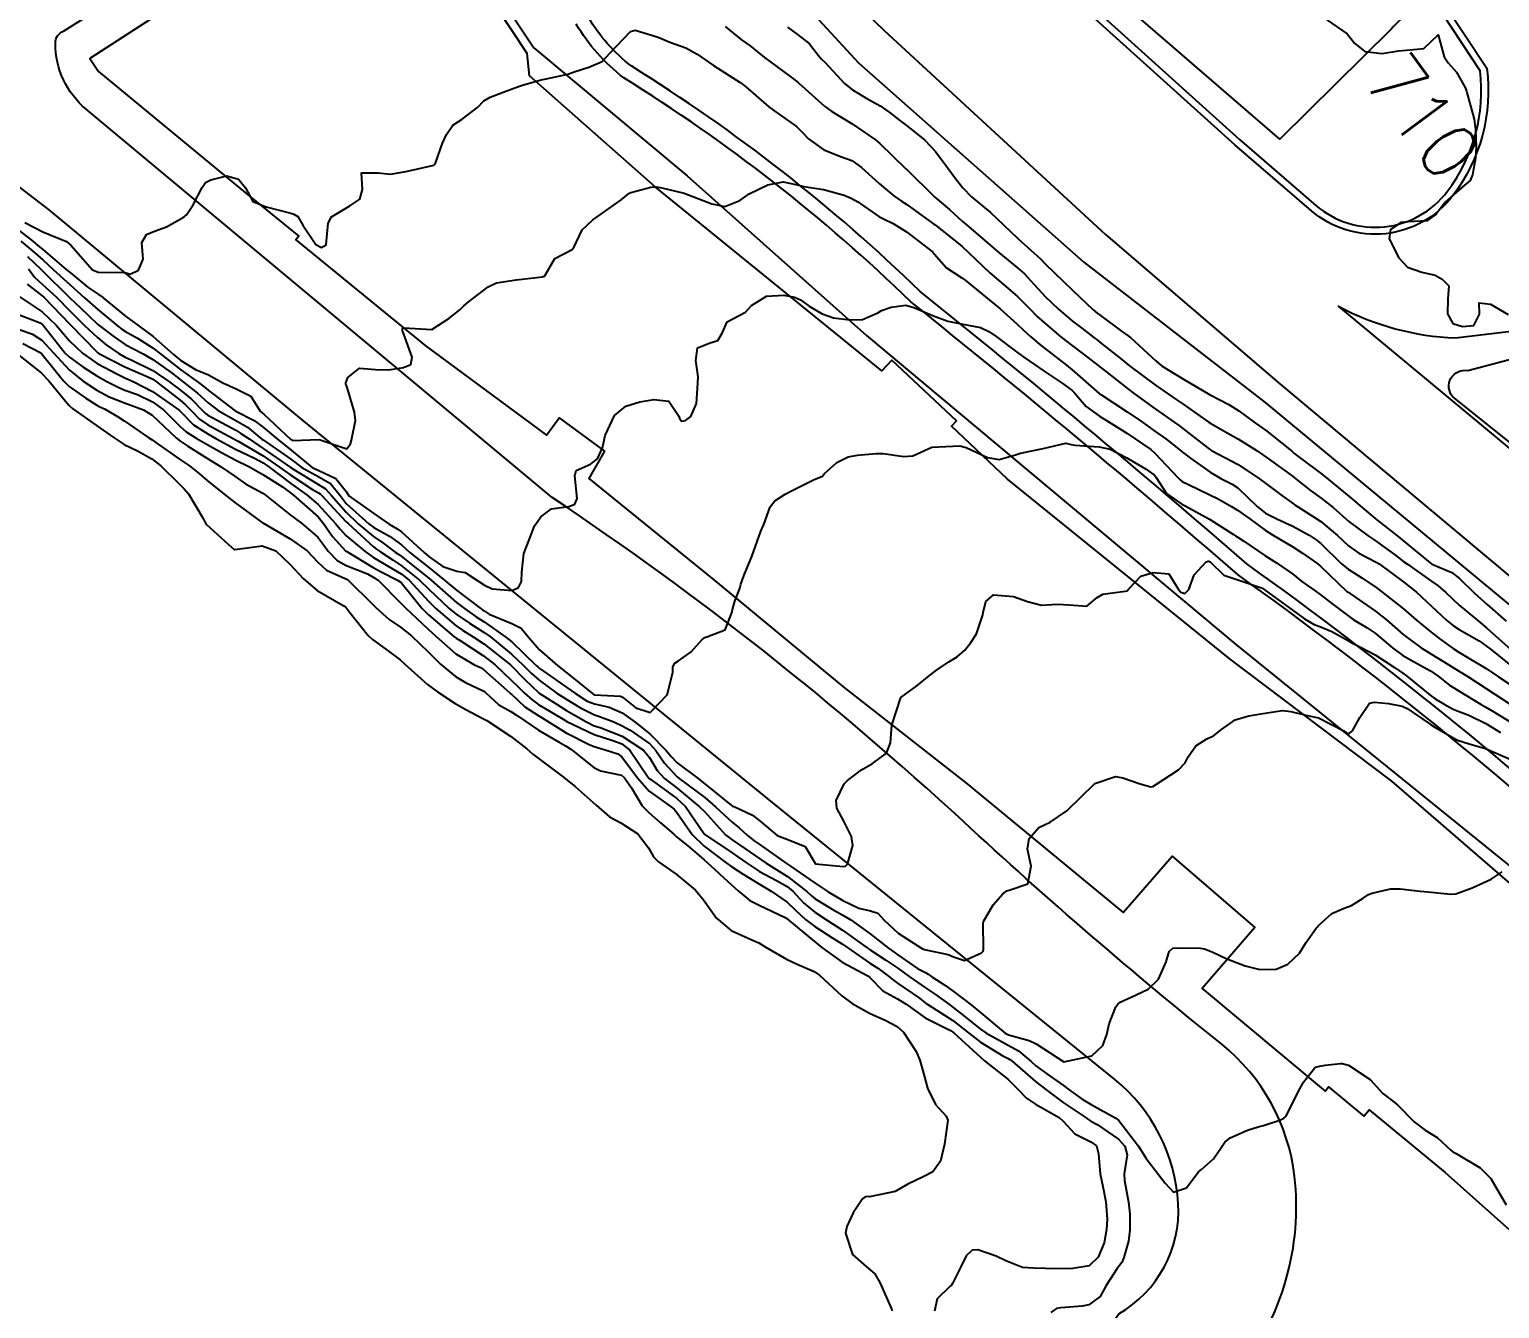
# Model space of a CAD drawing. Header units: metres. Extents: x 307586 to 320046, y 7427249 to 7434250.
# Drawn here: x 308144 to 308249.6, y 7433442.1 to 7433533.9 of the extents above; entities that cross this region are included whole.
import ezdxf
from ezdxf.enums import TextEntityAlignment as Align

# ---------------------------------------------------------------- set-up
doc = ezdxf.new("R2010")
doc.units = ezdxf.units.M
doc.header["$MEASUREMENT"] = 0
for name, color, linetype in [('Area Verde e Lazer', 45, 'Continuous'), ('Cotas', 45, 'Continuous'), ('Curvas de Nivel 1m', 11, 'Continuous'), ('Curvas de Nivel 5m', 15, 'Continuous'), ('Edificações', 30, 'Continuous'), ('Vias Primárias', 230, 'Continuous')]:
    doc.layers.add(name, color=color, linetype=linetype)
doc.styles.add('Style-STANDARD', font='STANDARD.shx')

msp = doc.modelspace()

# ---------------------------------------------------------------- linework, layer by layer
at = {"layer": 'Area Verde e Lazer'}
for points in [[(308198.44, 7433557.52), (308195.41, 7433555.15), (308204.51, 7433544.92), (308212.69, 7433541.98), (308217.28, 7433538.29), (308230.88, 7433526.01), (308236.37, 7433521.29, 0.43198), (308245.8, 7433522.29, 0.194083), (308248.16, 7433530.95), (308244.83, 7433536, 0.132071), (308241.76, 7433533.93), (308233.78, 7433526.05), (308217.13, 7433540.42), (308204.05, 7433552.23)], [(308250.54, 7433510.3), (308254.31, 7433512.95), (308257.17, 7433515.85, -0.477008), (308257.92, 7433515.78, 0.001322), (308262.48, 7433508.89, 0.034375), (308271.65, 7433496.99, -0.003593), (308283.4, 7433483.54, 0.037064), (308288.67, 7433478.26), (308290.47, 7433471.49), (308274.05, 7433484.89), (308257.76, 7433498.31), (308246.19, 7433507.56, -0.707799), (308247.27, 7433509.44)]]:
    msp.add_lwpolyline(points, format="xyb", close=True, dxfattribs=at)
msp.add_lwpolyline([(308194.41, 7433541.43), (308203.51, 7433531.53), (308219.71, 7433517.21), (308232.71, 7433507.15), (308251.41, 7433491.66)], dxfattribs=at)
msp.add_lwpolyline([(308259.21, 7433473.04, 0.030446), (308231.41, 7433495.56, 0.010204), (308207.95, 7433515.11, 0.053806), (308187.24, 7433531.27, -0.09452), (308184.11, 7433534.81)], format="xyb", dxfattribs=at)
at = {"layer": 'Curvas de Nivel 1m', "flags": 128}
for points, elevation in [([(308193.95, 7433534.13), (308195.13, 7433533.18), (308195.75, 7433532.73), (308196.53, 7433532.1), (308196.86, 7433531.83), (308197.12, 7433531.63), (308198.69, 7433530.49), (308199.1, 7433530.19), (308199.17, 7433530.13), (308199.24, 7433530.07), (308201.08, 7433528.41), (308201.6, 7433528.03), (308203.06, 7433527.15), (308204.73, 7433526), (308205.05, 7433525.73), (308206.87, 7433523.97), (308206.95, 7433523.9), (308207.02, 7433523.83), (308208.93, 7433521.95), (308209, 7433521.89), (308210.05, 7433520.99), (308210.99, 7433520.14), (308211.24, 7433519.92), (308212.96, 7433518.45), (308213.61, 7433517.89), (308214.94, 7433516.81), (308215.44, 7433516.37), (308215.9, 7433515.87), (308216.92, 7433514.76), (308217.88, 7433513.84), (308218.89, 7433512.99), (308219.56, 7433512.49), (308220.43, 7433511.81), (308220.69, 7433511.61), (308220.88, 7433511.46), (308222.43, 7433510.23), (308222.86, 7433509.87), (308222.98, 7433509.78), (308224.84, 7433508.38), (308225.78, 7433507.75), (308226.41, 7433507.32), (308226.83, 7433507.03), (308228.69, 7433505.71), (308228.81, 7433505.63), (308230.05, 7433504.94), (308230.8, 7433504.52), (308232.15, 7433503.67), (308232.79, 7433503.23), (308234.22, 7433502.2), (308234.77, 7433501.79), (308234.95, 7433501.64), (308235.97, 7433500.84), (308236.75, 7433500.29), (308237.6, 7433499.6), (308238.73, 7433498.61), (308240.11, 7433497.57), (308240.47, 7433497.33), (308240.71, 7433497.17), (308242, 7433496.24), (308242.69, 7433495.72), (308242.94, 7433495.54), (308244.68, 7433494.3), (308245.14, 7433493.98), (308245.7, 7433493.5), (308246.66, 7433492.59), (308248.01, 7433491.48), (308248.64, 7433490.96), (308250.33, 7433489.45)], 712), ([(308143.66, 7433520.05), (308144.96, 7433519.39), (308146.64, 7433518.69), (308146.95, 7433518.43), (308148.51, 7433516.67), (308148.93, 7433516.49), (308150.75, 7433516.47), (308150.93, 7433516.45), (308151.22, 7433516.35), (308151.83, 7433516.63), (308152.15, 7433517.42), (308152.07, 7433518.63), (308152.39, 7433519.19), (308152.97, 7433519.44), (308153.84, 7433519.74), (308154.98, 7433520.4), (308155.1, 7433520.48), (308155.26, 7433520.6), (308155.74, 7433521.34), (308156.4, 7433522.58), (308156.64, 7433522.94), (308157.01, 7433523.12), (308158.16, 7433523.42), (308159.01, 7433523.17), (308159.5, 7433522.54), (308160.03, 7433521.58), (308160.99, 7433521.18), (308162.76, 7433520.73), (308162.98, 7433520.66), (308163.26, 7433520.5), (308163.61, 7433519.86), (308164.56, 7433518.48), (308164.95, 7433518.27), (308165.3, 7433518.47), (308165.44, 7433520.01), (308165.68, 7433520.47), (308166.99, 7433521.26), (308167.71, 7433521.73), (308167.9, 7433522.44), (308167.84, 7433523.62), (308169.02, 7433523.63), (308169.91, 7433523.53), (308171.02, 7433523.71), (308171.57, 7433523.85), (308173.02, 7433524.17), (308173.13, 7433524.27), (308173.18, 7433524.38), (308173.66, 7433525.76), (308173.93, 7433526.37), (308174.38, 7433527.05), (308175.06, 7433527.47), (308176.19, 7433528.34), (308176.62, 7433528.79), (308177.08, 7433529.06), (308178, 7433529.42), (308179.1, 7433529.83), (308179.46, 7433529.94), (308180.73, 7433530.29), (308181.1, 7433530.37), (308182.66, 7433530.71), (308183.11, 7433530.88), (308184.15, 7433531.21), (308185.12, 7433531.62), (308185.7, 7433532.23), (308187.14, 7433533.76), (308187.48, 7433533.87), (308189.13, 7433533.36), (308189.97, 7433533.01), (308191.13, 7433532.59), (308191.93, 7433532.15), (308193.11, 7433531.33), (308195.03, 7433530.12), (308195.1, 7433530.07), (308195.4, 7433529.82), (308197.08, 7433528.37), (308197.44, 7433528.09), (308199.06, 7433526.95), (308199.51, 7433526.52), (308199.94, 7433526.06), (308201.04, 7433525.28), (308202.29, 7433524.78), (308203.03, 7433524.5), (308203.73, 7433524.01), (308205.01, 7433522.87), (308205.48, 7433522.46), (308206.05, 7433521.98), (308206.62, 7433521.6), (308207, 7433521.35), (308208.93, 7433519.95), (308208.98, 7433519.91), (308209.14, 7433519.79), (308210.96, 7433518.34), (308211.43, 7433517.92), (308212.94, 7433516.46), (308213.59, 7433515.89), (308214.92, 7433514.77), (308215.83, 7433513.87), (308216.36, 7433513.32), (308216.89, 7433512.84), (308218.08, 7433511.84), (308218.88, 7433511.21), (308219.67, 7433510.62), (308220.74, 7433509.8), (308220.86, 7433509.71), (308221.26, 7433509.39), (308222.84, 7433508.15), (308223.34, 7433507.77), (308224.82, 7433506.69), (308225.37, 7433506.3), (308226.18, 7433505.74), (308226.56, 7433505.48), (308226.81, 7433505.29), (308228.64, 7433503.87), (308228.79, 7433503.75), (308228.82, 7433503.74), (308228.86, 7433503.71), (308230.78, 7433502.69), (308232.32, 7433501.66), (308232.76, 7433501.33), (308233.92, 7433500.48), (308234.75, 7433499.87), (308234.88, 7433499.77), (308235.12, 7433499.63), (308236.73, 7433498.61), (308237.92, 7433497.6), (308238.71, 7433496.86), (308239.45, 7433496.33), (308240.69, 7433495.69), (308240.9, 7433495.56), (308242.68, 7433494.25), (308243.58, 7433493.53), (308244.66, 7433492.53), (308245.76, 7433491.5), (308246.25, 7433491.11), (308246.64, 7433490.85), (308248.08, 7433490.03), (308248.62, 7433489.67), (308248.88, 7433489.47), (308250.6, 7433488.09)], 713), ([(308198.42, 7433534.08), (308199.14, 7433533.55), (308199.99, 7433532.91), (308200.66, 7433532.05), (308200.87, 7433531.79), (308201.12, 7433531.54), (308202.52, 7433530.03), (308203.1, 7433529.57), (308204.13, 7433528.97), (308205.08, 7433528.44), (308205.72, 7433527.99), (308206.48, 7433527.39), (308207.06, 7433526.94), (308208.28, 7433525.96), (308209.04, 7433525.15), (308209.95, 7433523.94), (308210.41, 7433523.32), (308211.01, 7433522.54), (308211.63, 7433521.91), (308212.99, 7433520.77), (308213.94, 7433519.89), (308214.97, 7433518.91), (308216.14, 7433517.86), (308216.56, 7433517.47), (308216.95, 7433517.08), (308218.21, 7433515.84), (308218.92, 7433515.17), (308220.35, 7433513.81), (308220.66, 7433513.56), (308220.9, 7433513.38), (308222.41, 7433512.27), (308222.88, 7433511.93), (308223.07, 7433511.78), (308224.87, 7433510.14), (308225.06, 7433509.96), (308225.33, 7433509.75), (308226.85, 7433508.82), (308228.73, 7433507.71), (308228.83, 7433507.66), (308230.12, 7433506.99), (308230.82, 7433506.54), (308232.03, 7433505.67), (308232.81, 7433505.1), (308234.64, 7433503.64), (308234.79, 7433503.51), (308235.26, 7433503.16), (308236.77, 7433502.02), (308237.26, 7433501.61), (308238.75, 7433500.39), (308239.19, 7433500.03), (308239.7, 7433499.58), (308240.73, 7433498.73), (308242.26, 7433497.54), (308242.71, 7433497.18), (308244.57, 7433495.64), (308244.69, 7433495.55), (308244.71, 7433495.54), (308244.76, 7433495.52), (308246.13, 7433494.94), (308246.68, 7433494.52), (308247.74, 7433493.48), (308248.66, 7433492.66), (308250.03, 7433491.46)], 711), ([(308142.97, 7433519.71), (308144.24, 7433518.72), (308144.62, 7433518.39), (308144.95, 7433518.12), (308146.63, 7433516.69), (308146.93, 7433516.44), (308148.2, 7433515.39), (308148.92, 7433514.93), (308149.08, 7433514.83), (308149.28, 7433514.66), (308150.89, 7433513.35), (308151.87, 7433512.63), (308152.88, 7433511.87), (308154.3, 7433510.61), (308154.86, 7433510.15), (308155.92, 7433509.51), (308156.84, 7433509.12), (308157.87, 7433508.56), (308158.83, 7433508.13), (308159.89, 7433507.6), (308160.55, 7433506.52), (308160.69, 7433506.4), (308160.81, 7433506.31), (308162.77, 7433504.5), (308162.79, 7433504.48), (308162.88, 7433504.41), (308164.79, 7433504.48), (308166.78, 7433503.82), (308167.05, 7433504.19), (308167.12, 7433504.45), (308167.4, 7433505.86), (308167.33, 7433506.44), (308166.83, 7433508.14), (308166.75, 7433508.37), (308166.72, 7433508.45), (308166.72, 7433508.56), (308166.84, 7433508.93), (308167.68, 7433509.61), (308168.85, 7433509.51), (308169.78, 7433509.49), (308170.85, 7433509.66), (308171.38, 7433509.87), (308171.46, 7433510.39), (308170.88, 7433512.05), (308170.77, 7433512.29), (308170.78, 7433512.4), (308170.81, 7433512.48), (308170.88, 7433512.5), (308172.88, 7433512.38), (308174.1, 7433513.17), (308174.9, 7433513.79), (308175.18, 7433514.08), (308175.49, 7433514.35), (308176.92, 7433515.44), (308177.53, 7433515.72), (308178.93, 7433515.94), (308180.82, 7433516.17), (308180.93, 7433516.2), (308180.99, 7433516.22), (308181.03, 7433516.28), (308181.72, 7433517.49), (308182.95, 7433518.12), (308183.04, 7433518.18), (308183.08, 7433518.26), (308183.69, 7433519.53), (308184.45, 7433520.25), (308184.76, 7433520.47), (308184.99, 7433520.64), (308186.48, 7433521.7), (308187, 7433522.13), (308187.05, 7433522.16), (308187.18, 7433522.21), (308188.6, 7433522.6), (308189.01, 7433522.62), (308189.39, 7433522.56), (308191, 7433522.16), (308193, 7433521.39), (308193.92, 7433521.2), (308195, 7433521.64), (308195.66, 7433522.11), (308197.01, 7433522.77), (308198.1, 7433522.99), (308199.01, 7433522.79), (308199.59, 7433522.64), (308201.01, 7433522.43), (308202.5, 7433522.03), (308203, 7433521.81), (308203.48, 7433521.54), (308204.99, 7433520.5), (308205.31, 7433520.32), (308206, 7433519.98), (308206.97, 7433519.4), (308208.83, 7433517.95), (308208.95, 7433517.81), (308209.83, 7433516.82), (308210.93, 7433516.08), (308211.17, 7433515.92), (308212.91, 7433514.51), (308213.66, 7433513.89), (308214.89, 7433512.78), (308215.36, 7433512.34), (308215.87, 7433511.87), (308216.42, 7433511.4), (308216.87, 7433511.05), (308218.46, 7433509.83), (308218.86, 7433509.5), (308220.79, 7433507.8), (308220.81, 7433507.78), (308220.83, 7433507.77), (308220.91, 7433507.72), (308222.82, 7433506.48), (308223.84, 7433505.77), (308224.81, 7433505.08), (308225.59, 7433504.53), (308226.61, 7433503.73), (308226.79, 7433503.58), (308227.36, 7433503.15), (308228.77, 7433502.14), (308229.53, 7433501.7), (308230.36, 7433501.29), (308230.76, 7433501.01), (308232.15, 7433499.67), (308232.74, 7433499.21), (308233.61, 7433498.77), (308234.72, 7433498.27), (308235.87, 7433497.62), (308236.38, 7433497.28), (308236.71, 7433497.02), (308238.18, 7433495.6), (308238.69, 7433495.18), (308239.67, 7433494.56), (308240.68, 7433493.87), (308241.1, 7433493.56), (308242.65, 7433492.33), (308243.58, 7433491.53), (308244.63, 7433490.66), (308245.29, 7433490.17), (308246.21, 7433489.5), (308246.62, 7433489.23), (308247.23, 7433488.87), (308248.6, 7433488.05), (308249.48, 7433487.46), (308250.59, 7433486.71)], 714), ([(308143.84, 7433517.62), (308144.81, 7433516.71), (308144.87, 7433516.65), (308144.93, 7433516.59), (308146.86, 7433514.69), (308146.91, 7433514.64), (308147.62, 7433513.97), (308148.88, 7433512.77), (308149, 7433512.67), (308150.07, 7433511.85), (308150.87, 7433511.3), (308152.15, 7433510.63), (308152.86, 7433510.23), (308154.16, 7433509.29), (308154.84, 7433508.77), (308155.06, 7433508.6), (308156.06, 7433507.81), (308156.82, 7433507.11), (308157.54, 7433506.56), (308158.81, 7433505.86), (308159.64, 7433505.37), (308160.68, 7433504.52), (308160.79, 7433504.44), (308161.02, 7433504.29), (308162.77, 7433503.07), (308163.55, 7433502.49), (308164.76, 7433501.81), (308165.61, 7433501.33), (308166.29, 7433500.46), (308166.73, 7433499.9), (308168.35, 7433498.43), (308168.71, 7433498.18), (308169.84, 7433497.55), (308170.7, 7433496.92), (308171.31, 7433496.39), (308172.68, 7433495.3), (308173.82, 7433494.37), (308174.66, 7433493.68), (308176.43, 7433492.33), (308176.55, 7433492.24), (308176.64, 7433492.19), (308177.01, 7433491.96), (308178.63, 7433491.28), (308179.29, 7433490.96), (308179.84, 7433490.29), (308180.61, 7433489.39), (308181.91, 7433488.27), (308182.59, 7433487.72), (308184.45, 7433486.24), (308184.52, 7433486.19), (308184.57, 7433486.17), (308186.43, 7433486.07), (308186.57, 7433486.01), (308187.53, 7433485.23), (308188.56, 7433484.91), (308189.78, 7433486.17), (308190.2, 7433487.78), (308190.2, 7433488.17), (308190.33, 7433488.43), (308190.6, 7433488.61), (308191.51, 7433489.25), (308192.3, 7433490.14), (308192.48, 7433490.29), (308192.62, 7433490.32), (308193.94, 7433490.82), (308194.45, 7433492.12), (308194.47, 7433492.29), (308194.65, 7433492.88), (308194.99, 7433493.79), (308195.08, 7433494.11), (308195.28, 7433494.71), (308195.85, 7433496.1), (308196.51, 7433497.9), (308196.59, 7433498.09), (308196.63, 7433498.18), (308196.72, 7433498.4), (308197.17, 7433499.65), (308197.52, 7433500.08), (308198.26, 7433500.56), (308198.75, 7433500.84), (308200.33, 7433501.62), (308200.76, 7433501.78), (308200.94, 7433501.86), (308201.09, 7433502.04), (308201.96, 7433502.85), (308202.78, 7433503.25), (308203.44, 7433503.36), (308204.79, 7433503.49), (308205.3, 7433503.48), (308206.78, 7433503.26), (308207.43, 7433503.31), (308208.79, 7433503.95), (308210.79, 7433504.03), (308211.25, 7433503.92), (308212.78, 7433503.19), (308213.61, 7433503.06), (308214.79, 7433503.39), (308215.16, 7433503.5), (308216.79, 7433503.85), (308218.41, 7433504.22), (308218.8, 7433504.12), (308219.05, 7433504.08), (308220.79, 7433503.97), (308221.59, 7433503.79), (308222.78, 7433503.18), (308224.14, 7433502.39), (308224.77, 7433501.92), (308224.89, 7433501.76), (308225.63, 7433500.62), (308226.74, 7433499.85), (308226.98, 7433499.73), (308228.73, 7433498.77), (308230.44, 7433497.68), (308230.6, 7433497.57), (308230.71, 7433497.5), (308231.19, 7433497.2), (308232.7, 7433496.17), (308233.54, 7433495.65), (308234.69, 7433494.86), (308235.36, 7433494.31), (308236.31, 7433493.62), (308236.67, 7433493.37), (308237.6, 7433492.66), (308238.65, 7433491.85), (308239.03, 7433491.58), (308240.04, 7433490.97), (308240.63, 7433490.58), (308241.86, 7433489.55), (308242.61, 7433488.98), (308243.84, 7433488.29), (308244.6, 7433487.89), (308245.15, 7433487.51), (308245.96, 7433486.87), (308246.58, 7433486.47), (308248.24, 7433485.47), (308248.57, 7433485.27), (308249.02, 7433485.01), (308250.56, 7433484.09)], 716), ([(308143.92, 7433516.73), (308144.35, 7433516.14), (308144.92, 7433515.61), (308145.93, 7433514.7), (308146.9, 7433513.73), (308147.95, 7433512.68), (308148.87, 7433511.8), (308149.49, 7433511.28), (308150.4, 7433510.65), (308150.86, 7433510.39), (308151.29, 7433510.2), (308152.85, 7433509.45), (308154.08, 7433508.61), (308154.83, 7433508.04), (308155.62, 7433507.39), (308156.41, 7433506.58), (308156.61, 7433506.37), (308156.81, 7433506.24), (308157.51, 7433505.86), (308158.8, 7433505.17), (308159.18, 7433504.93), (308159.76, 7433504.54), (308160.78, 7433503.85), (308162.71, 7433502.5), (308162.76, 7433502.47), (308162.86, 7433502.4), (308164.75, 7433501.27), (308165.24, 7433500.96), (308165.68, 7433500.47), (308166.73, 7433499.27), (308167.6, 7433498.44), (308168.7, 7433497.54), (308169.36, 7433497.08), (308170.26, 7433496.41), (308170.51, 7433496.23), (308170.69, 7433496.11), (308171.98, 7433495.09), (308172.67, 7433494.54), (308172.87, 7433494.38), (308174.65, 7433492.8), (308175.22, 7433492.35), (308176.07, 7433491.77), (308176.63, 7433491.4), (308178.19, 7433490.31), (308178.62, 7433489.96), (308180.38, 7433488.28), (308180.49, 7433488.18), (308180.59, 7433488.09), (308181.21, 7433487.65), (308182.58, 7433486.7), (308183.21, 7433486.25), (308184.04, 7433485.71), (308184.57, 7433485.51), (308185.62, 7433485.28), (308186.56, 7433484.87), (308187.49, 7433484.2), (308188.54, 7433483.36), (308189.72, 7433482.17), (308190.08, 7433481.73), (308190.51, 7433481.28), (308192, 7433480.15), (308192.5, 7433479.76), (308194.25, 7433478.35), (308194.47, 7433478.18), (308194.65, 7433478.12), (308195.91, 7433477.54), (308196.46, 7433477.11), (308197.69, 7433476.08), (308198.45, 7433475.79), (308199.69, 7433475.29), (308200.43, 7433474.04), (308202.43, 7433473.85), (308202.58, 7433473.87), (308202.72, 7433474.02), (308203.11, 7433475.35), (308203.02, 7433476.01), (308202.46, 7433477.1), (308201.97, 7433478.03), (308201.92, 7433478.59), (308202.5, 7433479.78), (308202.61, 7433479.91), (308202.73, 7433480.02), (308203.73, 7433480.78), (308204.52, 7433481.23), (308205.53, 7433481.98), (308205.81, 7433482.71), (308205.92, 7433483.98), (308206.57, 7433485.97), (308207.72, 7433486.82), (308208.59, 7433487.53), (308209.11, 7433487.94), (308210, 7433488.53), (308210.61, 7433488.9), (308211.15, 7433489.38), (308211.59, 7433489.91), (308211.99, 7433490.55), (308212.45, 7433491.9), (308212.48, 7433492.07), (308212.66, 7433492.86), (308213.22, 7433493.34), (308214.66, 7433493.23), (308215.66, 7433492.87), (308216.65, 7433492.6), (308217.82, 7433492.67), (308218.65, 7433492.62), (308219.92, 7433492.54), (308220.66, 7433493.16), (308221.07, 7433493.39), (308222.67, 7433493.6), (308222.81, 7433493.64), (308222.94, 7433493.78), (308223.79, 7433494.67), (308224.68, 7433494.94), (308225.8, 7433494.86), (308226.49, 7433493.73), (308226.67, 7433493.53), (308226.96, 7433493.44), (308227.24, 7433493.72), (308227.63, 7433494.77), (308228.48, 7433495.71), (308228.63, 7433495.77), (308228.69, 7433495.75), (308228.72, 7433495.74), (308228.77, 7433495.71), (308229.75, 7433494.76), (308230.68, 7433494.44), (308232.52, 7433493.82), (308232.67, 7433493.71), (308232.75, 7433493.66), (308234.65, 7433492.26), (308235.54, 7433491.63), (308236.23, 7433491.21), (308236.64, 7433491.07), (308237.51, 7433490.72), (308238.63, 7433490.08), (308238.94, 7433489.9), (308239.62, 7433489.57), (308240.62, 7433489.03), (308242.02, 7433488.13), (308242.6, 7433487.73), (308242.86, 7433487.54), (308244.58, 7433486.15), (308244.94, 7433485.88), (308245.58, 7433485.5), (308246.22, 7433485.14), (308246.57, 7433484.99), (308247.34, 7433484.71), (308248.56, 7433484.1), (308249.61, 7433483.46)], 717), ([(308143.83, 7433515.64), (308144.91, 7433514.8), (308145.03, 7433514.71), (308146.88, 7433512.77), (308146.96, 7433512.69), (308148.86, 7433510.76), (308148.91, 7433510.72), (308148.98, 7433510.67), (308150.85, 7433509.7), (308152.48, 7433508.98), (308152.84, 7433508.81), (308153.12, 7433508.62), (308154.82, 7433507.3), (308155.2, 7433506.98), (308155.57, 7433506.59), (308156.19, 7433505.96), (308156.8, 7433505.55), (308158.62, 7433504.55), (308158.79, 7433504.46), (308158.97, 7433504.36), (308160.77, 7433503.31), (308161.94, 7433502.51), (308162.76, 7433501.92), (308164.32, 7433500.91), (308164.74, 7433500.67), (308164.86, 7433500.59), (308164.98, 7433500.48), (308166.72, 7433498.61), (308166.88, 7433498.45), (308168.7, 7433496.79), (308168.9, 7433496.63), (308169.2, 7433496.42), (308170.11, 7433495.83), (308170.68, 7433495.45), (308172, 7433494.39), (308172.66, 7433493.76), (308174.14, 7433492.37), (308174.64, 7433491.95), (308175.58, 7433491.3), (308176.63, 7433490.65), (308177.1, 7433490.33), (308178.6, 7433489.09), (308179.44, 7433488.3), (308180.02, 7433487.72), (308180.58, 7433487.22), (308181.89, 7433486.27), (308182.31, 7433486), (308182.57, 7433485.83), (308183.55, 7433485.24), (308184.56, 7433484.74), (308184.92, 7433484.6), (308185.95, 7433484.22), (308186.55, 7433483.95), (308187.12, 7433483.63), (308188.53, 7433482.65), (308188.97, 7433482.18), (308189.6, 7433481.26), (308190.5, 7433480.28), (308190.65, 7433480.16), (308192.48, 7433478.81), (308193.26, 7433478.13), (308194.46, 7433477.03), (308194.96, 7433476.62), (308195.52, 7433476.1), (308196.04, 7433475.69), (308196.45, 7433475.41), (308198.34, 7433474.07), (308198.43, 7433474.01), (308198.63, 7433473.86), (308200.41, 7433472.65), (308201.35, 7433472.03), (308202.4, 7433471.41), (308203.54, 7433470.86), (308204.39, 7433470.66), (308204.9, 7433470.5), (308205.36, 7433469.99), (308206.37, 7433469.06), (308208.11, 7433467.95), (308208.35, 7433467.87), (308209.96, 7433467.54), (308210.35, 7433467.36), (308211.14, 7433467.11), (308212.35, 7433467.65), (308212.47, 7433467.78), (308212.5, 7433467.9), (308212.47, 7433469.81), (308212.49, 7433469.9), (308213.19, 7433471.1), (308213.89, 7433471.89), (308214.18, 7433472.11), (308214.41, 7433472.17), (308215.68, 7433472.6), (308215.92, 7433473.86), (308215.66, 7433475.08), (308215.77, 7433475.86), (308216.46, 7433476.65), (308217.28, 7433477.02), (308218.47, 7433477.83), (308219.49, 7433478.82), (308220.5, 7433479.8), (308221.98, 7433480.31), (308222.51, 7433480.22), (308223.75, 7433479.77), (308224.5, 7433479.56), (308224.66, 7433479.59), (308224.92, 7433479.75), (308226.51, 7433480.79), (308226.97, 7433481.28), (308227.2, 7433481.72), (308227.75, 7433482.51), (308228.54, 7433483.01), (308229.02, 7433483.23), (308229.59, 7433483.69), (308230.56, 7433484.37), (308231.56, 7433484.66), (308232.56, 7433484.82), (308233.97, 7433485.05), (308234.57, 7433484.97), (308235.65, 7433484.71), (308236.56, 7433484.52), (308238.36, 7433483.59), (308238.55, 7433483.45), (308238.75, 7433483.39), (308239, 7433483.58), (308239.52, 7433484.53), (308240.22, 7433485.57), (308240.57, 7433485.65), (308241.57, 7433485.55), (308242.57, 7433485.36), (308242.92, 7433485.18), (308244.56, 7433484.07), (308244.9, 7433483.85), (308245.49, 7433483.51), (308246.54, 7433482.92), (308247.37, 7433482.65), (308248.54, 7433482.31), (308250.52, 7433481.45)], 718), ([(308143.24, 7433514.74), (308144.9, 7433513.66), (308145.91, 7433512.7), (308146.87, 7433511.58), (308147.79, 7433510.68), (308148.85, 7433509.95), (308150.32, 7433509.17), (308150.84, 7433508.92), (308151.49, 7433508.63), (308152.83, 7433507.94), (308154.73, 7433506.6), (308154.81, 7433506.52), (308155.76, 7433505.55), (308156.8, 7433504.89), (308157.38, 7433504.56), (308158.78, 7433503.79), (308160.15, 7433503.15), (308160.77, 7433502.82), (308161.19, 7433502.52), (308162.75, 7433501.33), (308163.94, 7433500.49), (308164.73, 7433499.82), (308165.97, 7433498.46), (308166.3, 7433498.05), (308166.7, 7433497.61), (308168.1, 7433496.44), (308168.69, 7433496.02), (308169.69, 7433495.42), (308170.68, 7433494.86), (308171.26, 7433494.39), (308172.65, 7433492.88), (308173.16, 7433492.37), (308174.63, 7433491.12), (308175.08, 7433490.8), (308175.84, 7433490.34), (308176.62, 7433489.82), (308178.53, 7433488.31), (308178.59, 7433488.26), (308179.55, 7433487.26), (308180.57, 7433486.3), (308180.6, 7433486.28), (308181.81, 7433485.51), (308182.56, 7433485.05), (308183.06, 7433484.76), (308183.95, 7433484.25), (308184.55, 7433483.95), (308184.97, 7433483.81), (308186.54, 7433483.2), (308188.09, 7433482.19), (308188.52, 7433481.67), (308189.06, 7433480.74), (308189.59, 7433480.17), (308190.49, 7433479.47), (308192.11, 7433478.14), (308192.47, 7433477.79), (308193.98, 7433476.12), (308194.45, 7433475.75), (308195.44, 7433475.1), (308196.44, 7433474.39), (308196.9, 7433474.09), (308198.42, 7433473.14), (308199.81, 7433472.05), (308200.12, 7433471.76), (308200.4, 7433471.53), (308201.63, 7433470.79), (308202.39, 7433470.36), (308202.96, 7433470.01), (308204.37, 7433469.02), (308205.67, 7433467.98), (308206.07, 7433467.69), (308206.35, 7433467.5), (308207.76, 7433466.53), (308208.34, 7433466.23), (308208.52, 7433466.13), (308208.78, 7433465.94), (308209.73, 7433465.33), (308210.32, 7433464.91), (308211.61, 7433463.91), (308212.3, 7433463.35), (308214.05, 7433461.88), (308214.28, 7433461.77), (308215.78, 7433461.36), (308216.28, 7433461.13), (308218.26, 7433459.83), (308220.27, 7433460.27), (308221.06, 7433461.01), (308221.36, 7433461.79), (308221.53, 7433462.55), (308222, 7433463.78), (308222.14, 7433463.96), (308222.32, 7433464.1), (308223.46, 7433464.63), (308224.33, 7433465.04), (308225.06, 7433465.75), (308225.62, 7433467.01), (308225.84, 7433467.74), (308226.1, 7433467.99), (308226.36, 7433468.02), (308228.09, 7433467.98), (308228.36, 7433467.94), (308228.96, 7433467.7), (308229.91, 7433467.25), (308230.35, 7433467.08), (308231.29, 7433466.72), (308232.34, 7433466.45), (308233.5, 7433466.49), (308234.34, 7433466.83), (308235.18, 7433467.63), (308235.63, 7433468.36), (308236.38, 7433469.41), (308236.47, 7433469.52), (308236.55, 7433469.61), (308237.51, 7433470.48), (308238.4, 7433470.86), (308238.93, 7433471.05), (308239.75, 7433471.58), (308240.15, 7433471.83), (308240.41, 7433471.94), (308241.72, 7433472.25), (308242.41, 7433472.25), (308243.86, 7433472.08), (308244.41, 7433472.02), (308246.05, 7433471.85), (308246.41, 7433471.88), (308247.58, 7433472.31), (308248.42, 7433472.7), (308248.95, 7433472.94), (308249.74, 7433473.46)], 719), ([(308142.88, 7433512.52), (308144.2, 7433512.04), (308144.87, 7433511.62), (308145.71, 7433510.7), (308146.84, 7433509.48), (308147.84, 7433508.68), (308148.83, 7433508.04), (308149.72, 7433507.56), (308150.82, 7433507.12), (308152.18, 7433506.63), (308152.81, 7433506.24), (308154.52, 7433504.6), (308154.79, 7433504.39), (308155.36, 7433504.02), (308156.77, 7433503.13), (308157.71, 7433502.56), (308158.76, 7433501.83), (308159.51, 7433501.3), (308160.74, 7433500.63), (308160.92, 7433500.52), (308162.72, 7433499.08), (308163.52, 7433498.49), (308164.7, 7433497.47), (308165.14, 7433496.91), (308165.45, 7433496.47), (308166.06, 7433495.83), (308166.68, 7433495.48), (308168.27, 7433494.84), (308168.67, 7433494.62), (308168.8, 7433494.55), (308169, 7433494.43), (308170.65, 7433492.75), (308170.99, 7433492.4), (308172.63, 7433490.87), (308173.16, 7433490.37), (308174.6, 7433489.12), (308175.91, 7433488.34), (308176.38, 7433488.12), (308176.59, 7433487.98), (308178.48, 7433486.31), (308178.53, 7433486.27), (308178.57, 7433486.23), (308179.57, 7433485.3), (308180.56, 7433484.66), (308180.8, 7433484.52), (308181.2, 7433484.27), (308182.54, 7433483.45), (308184.18, 7433482.59), (308184.53, 7433482.46), (308185.32, 7433482.23), (308186.25, 7433481.94), (308186.52, 7433481.71), (308187.64, 7433480.2), (308188.49, 7433479.25), (308190, 7433478.17), (308190.28, 7433477.97), (308190.47, 7433477.73), (308191.58, 7433476.15), (308192.44, 7433475.3), (308194.01, 7433474.12), (308194.43, 7433473.82), (308195.24, 7433473.29), (308196.41, 7433472.57), (308197.26, 7433472.08), (308198.4, 7433471.28), (308199.02, 7433470.69), (308199.71, 7433470.05), (308200.38, 7433469.55), (308201.68, 7433468.71), (308202.36, 7433468.28), (308202.75, 7433468.02), (308204.34, 7433466.92), (308204.9, 7433466.55), (308205.67, 7433465.98), (308206.04, 7433465.68), (308206.33, 7433465.48), (308207.89, 7433464.39), (308208.31, 7433464.07), (308208.38, 7433464.02), (308208.5, 7433463.95), (308210.3, 7433462.8), (308211.42, 7433461.91), (308212.28, 7433461.24), (308213.88, 7433460.27), (308214.26, 7433460.07), (308214.39, 7433460), (308214.56, 7433459.88), (308216.24, 7433458.41), (308216.97, 7433457.84), (308218.22, 7433456.92), (308218.87, 7433456.47), (308219.88, 7433455.81), (308220.07, 7433455.66), (308220.21, 7433455.58), (308220.67, 7433455.33), (308222.2, 7433454.29), (308222.64, 7433453.78), (308222.81, 7433453.15), (308222.59, 7433451.78), (308222.61, 7433451.32), (308222.92, 7433449.77), (308223, 7433448.91), (308223.01, 7433447.77), (308222.92, 7433446.96), (308222.58, 7433445.78), (308222.43, 7433445.44), (308222.09, 7433445.01), (308221.31, 7433443.79), (308220.87, 7433442.99), (308220.05, 7433442.4), (308219.58, 7433442.29), (308218.05, 7433442.17), (308217.75, 7433442.13), (308217.32, 7433441.84)], 721), ([(308143.52, 7433511.39), (308144.8, 7433510.71), (308144.86, 7433510.66), (308146.44, 7433508.69), (308146.83, 7433508.3), (308148.04, 7433507.45), (308148.82, 7433506.96), (308149, 7433506.86), (308149.43, 7433506.66), (308150.31, 7433506.15), (308150.8, 7433505.82), (308152.57, 7433504.62), (308152.79, 7433504.47), (308153.24, 7433504.16), (308154.77, 7433503.08), (308155.48, 7433502.59), (308156.2, 7433502.02), (308156.75, 7433501.54), (308157.98, 7433500.56), (308158.73, 7433499.96), (308160.64, 7433498.59), (308160.71, 7433498.54), (308160.75, 7433498.52), (308162.7, 7433497.37), (308163.93, 7433496.49), (308164.69, 7433495.69), (308165.33, 7433495.12), (308166.67, 7433494.52), (308166.82, 7433494.45), (308168.65, 7433492.65), (308168.86, 7433492.43), (308169.81, 7433491.58), (308170.63, 7433491.01), (308171.42, 7433490.39), (308172.61, 7433489.25), (308173.5, 7433488.37), (308174.58, 7433487.48), (308175.29, 7433487.06), (308176.57, 7433486.45), (308176.73, 7433486.33), (308177.7, 7433485.46), (308178.56, 7433484.96), (308178.96, 7433484.71), (308179.55, 7433484.3), (308180.54, 7433483.62), (308182.02, 7433482.77), (308182.53, 7433482.49), (308182.87, 7433482.26), (308184.51, 7433480.94), (308185, 7433480.72), (308186.5, 7433480.39), (308186.71, 7433480.21), (308187.21, 7433479.49), (308187.98, 7433478.19), (308188.47, 7433477.71), (308189.29, 7433477.01), (308190.25, 7433476.16), (308190.35, 7433476.06), (308190.45, 7433475.97), (308191.27, 7433475.33), (308192.43, 7433474.33), (308192.65, 7433474.14), (308194.41, 7433472.54), (308194.87, 7433472.11), (308195.71, 7433471.41), (308196.39, 7433471.07), (308198.26, 7433470.19), (308198.38, 7433470.11), (308198.41, 7433470.09), (308198.43, 7433470.07), (308200.36, 7433468.46), (308200.89, 7433468.03), (308202.34, 7433466.98), (308204.19, 7433466), (308204.33, 7433465.88), (308205.26, 7433464.92), (308206.32, 7433464.34), (308206.94, 7433463.96), (308208.3, 7433462.99), (308210.13, 7433462.08), (308210.28, 7433461.99), (308210.37, 7433461.92), (308212.27, 7433460.16), (308212.57, 7433459.9), (308214.24, 7433458.58), (308214.96, 7433457.87), (308215.58, 7433457.21), (308216.22, 7433456.8), (308217.93, 7433455.83), (308218.21, 7433455.56), (308219.06, 7433454.67), (308220.2, 7433454.09), (308220.62, 7433453.8), (308220.75, 7433453.23), (308220.87, 7433451.79), (308221.07, 7433450.88), (308221.28, 7433449.79), (308221.37, 7433448.54), (308221.34, 7433447.79), (308221.16, 7433446.85), (308220.73, 7433445.8), (308220.09, 7433445.19), (308218.92, 7433444.99), (308218.08, 7433444.97), (308216.94, 7433444.99), (308216.08, 7433445.02), (308215.3, 7433445.08), (308214.09, 7433445.54), (308213.4, 7433445.89), (308212.1, 7433446.34), (308211.68, 7433446.32), (308211.24, 7433445.91), (308210.88, 7433445.12), (308210.27, 7433443.92), (308210.19, 7433443.8), (308210.07, 7433443.7), (308209.16, 7433442.83), (308208.98, 7433441.94)], 722), ([(308142.99, 7433510.74), (308144.84, 7433509.27), (308145.38, 7433508.7), (308146.82, 7433506.96), (308147.11, 7433506.69), (308148.8, 7433505.49), (308149.29, 7433505.15), (308150, 7433504.65), (308150.79, 7433504.13), (308151.74, 7433503.67), (308152.77, 7433503.11), (308153.42, 7433502.61), (308154.75, 7433501.3), (308155.11, 7433500.96), (308155.42, 7433500.59), (308156.47, 7433498.82), (308156.58, 7433498.57), (308156.62, 7433498.48), (308156.71, 7433498.38), (308158.29, 7433496.96), (308158.69, 7433496.59), (308158.73, 7433496.59), (308160.7, 7433496.87), (308161.69, 7433496.51), (308162.68, 7433495.55), (308163.66, 7433494.49), (308164.66, 7433493.65), (308166.52, 7433492.58), (308166.64, 7433492.5), (308166.7, 7433492.45), (308167, 7433492.08), (308168.3, 7433490.43), (308168.62, 7433490.13), (308169.58, 7433489.44), (308170.6, 7433488.68), (308170.92, 7433488.4), (308172.58, 7433486.9), (308173.28, 7433486.37), (308174.56, 7433485.55), (308175.32, 7433485.11), (308176.55, 7433484.47), (308176.65, 7433484.42), (308176.84, 7433484.33), (308178.54, 7433483.2), (308179.7, 7433482.29), (308180.14, 7433481.91), (308180.52, 7433481.61), (308182.33, 7433480.26), (308182.5, 7433480.12), (308183.17, 7433479.58), (308184.48, 7433478.45), (308184.69, 7433478.24), (308185.64, 7433477.4), (308186.46, 7433476.97), (308187.68, 7433476.2), (308188.44, 7433475.19), (308188.81, 7433474.55), (308189.17, 7433474.18), (308190.42, 7433473.29), (308191.82, 7433472.15), (308192.4, 7433471.45), (308193.32, 7433470.13), (308194.37, 7433469.25), (308195.87, 7433468.58), (308196.36, 7433468.37), (308196.82, 7433468.09), (308198.34, 7433467.19), (308199.11, 7433466.83), (308200.34, 7433466.31), (308200.71, 7433466.04), (308202.32, 7433464.56), (308203.06, 7433464.01), (308204.3, 7433463.33), (308205.48, 7433462.8), (308206.29, 7433462.36), (308206.75, 7433461.97), (308207.66, 7433460.56), (308207.92, 7433459.95), (308208.25, 7433458.76), (308208.48, 7433457.95), (308209.06, 7433456.77), (308209.82, 7433455.93), (308209.93, 7433455.65), (308209.69, 7433453.93), (308209.4, 7433452.71), (308208.86, 7433451.94), (308208.16, 7433451.58), (308207.06, 7433451.06), (308206.15, 7433450.52), (308204.3, 7433450.15), (308204.14, 7433450.16), (308204.01, 7433450.13), (308203.81, 7433450), (308203.13, 7433449), (308202.69, 7433448.01), (308202.59, 7433447.53), (308203.09, 7433446.01), (308204.08, 7433445.15), (308204.7, 7433444.61), (308205.05, 7433443.99), (308205.87, 7433442.14), (308205.94, 7433441.97)], 723)]:
    msp.add_lwpolyline(points, dxfattribs=dict(at, elevation=elevation))
at = {"layer": 'Curvas de Nivel 5m', "flags": 128}
for points, elevation in [([(308237.16, 7433534.61), (308238.61, 7433533.6), (308239.14, 7433532.94), (308239.88, 7433532.33), (308241.13, 7433532.2), (308242.29, 7433532.39), (308243.13, 7433532.46), (308244.11, 7433532.56), (308245.14, 7433533.52), (308245.57, 7433531.95), (308245.86, 7433531.51), (308246.46, 7433530.85), (308247.11, 7433529.71), (308247.17, 7433529.49), (308247.2, 7433529.39), (308247.73, 7433527.48), (308247.83, 7433526.72), (308247.88, 7433525.48), (308247.83, 7433524.69), (308247.62, 7433523.48), (308247.44, 7433523.07), (308247.02, 7433522.71), (308245.65, 7433521.51), (308244.99, 7433520.65), (308244.33, 7433520.19), (308242.99, 7433520.11), (308242.49, 7433520.05), (308241.71, 7433519.55), (308241.62, 7433518.91), (308242.29, 7433517.55), (308242.95, 7433516.86), (308243.98, 7433516.49), (308244.94, 7433516.28), (308245.43, 7433516), (308245.92, 7433515.51), (308245.83, 7433514.59), (308245.81, 7433513.51), (308246.2, 7433512.81), (308246.89, 7433512.59), (308247.7, 7433512.68), (308248.11, 7433513.48), (308248.09, 7433514.3), (308248.91, 7433514.2), (308250.16, 7433513.45)], 710), ([(308143.36, 7433518.73), (308144.23, 7433518), (308144.94, 7433517.38), (308145.7, 7433516.7), (308146.92, 7433515.58), (308147.92, 7433514.68), (308148.9, 7433513.82), (308150.31, 7433512.65), (308150.63, 7433512.4), (308150.88, 7433512.24), (308151.75, 7433511.76), (308152.87, 7433511.05), (308153.43, 7433510.61), (308154.85, 7433509.48), (308156.13, 7433508.58), (308156.53, 7433508.27), (308156.83, 7433508.02), (308158.76, 7433506.55), (308158.81, 7433506.52), (308160.13, 7433505.86), (308160.8, 7433505.36), (308161.79, 7433504.51), (308162.78, 7433503.73), (308164.3, 7433502.48), (308164.76, 7433502.26), (308166, 7433501.7), (308166.75, 7433500.74), (308166.93, 7433500.45), (308168.72, 7433499.19), (308169.83, 7433498.41), (308170.39, 7433498.08), (308170.71, 7433497.86), (308172.33, 7433496.38), (308172.69, 7433496.08), (308173.68, 7433495.37), (308174.68, 7433495.03), (308175.28, 7433494.95), (308176.18, 7433494.34), (308176.67, 7433494.04), (308177.21, 7433493.78), (308178.66, 7433493.65), (308179.11, 7433493.86), (308179.33, 7433494.3), (308179.34, 7433494.96), (308179.5, 7433496.3), (308179.96, 7433497.54), (308180.26, 7433498.29), (308180.44, 7433498.56), (308180.72, 7433498.95), (308181.48, 7433499.52), (308182.73, 7433499.69), (308183.15, 7433499.84), (308183.32, 7433500.25), (308183.14, 7433501.88), (308183.24, 7433502.26), (308184.28, 7433502.73), (308184.78, 7433503.1), (308185.13, 7433503.89), (308185.22, 7433504.23), (308185.34, 7433504.77), (308185.99, 7433506.22), (308186.82, 7433506.89), (308187.83, 7433507.19), (308188.82, 7433507.35), (308189.89, 7433507.24), (308190.61, 7433506.16), (308190.66, 7433506.01), (308190.81, 7433505.81), (308191.11, 7433505.85), (308191.48, 7433506.15), (308191.89, 7433507.08), (308191.96, 7433508.15), (308192, 7433508.99), (308191.85, 7433510.15), (308191.95, 7433511.07), (308192.88, 7433511.42), (308193.41, 7433511.6), (308193.74, 7433512.13), (308194.09, 7433512.93), (308194.9, 7433513.37), (308195.4, 7433513.62), (308195.84, 7433514.11), (308196.92, 7433514.78), (308198.16, 7433514.84), (308198.92, 7433514.7), (308199.36, 7433514.51), (308199.99, 7433514.05), (308200.9, 7433513.51), (308201.72, 7433513.21), (308202.9, 7433513.07), (308203.8, 7433513.11), (308204.91, 7433513.59), (308205.17, 7433513.74), (308205.86, 7433513.99), (308206.91, 7433514.12), (308207.49, 7433513.96), (308208.9, 7433513.36), (308209.94, 7433512.98), (308210.89, 7433512.79), (308212.27, 7433512.53), (308212.89, 7433512.25), (308213.4, 7433511.89), (308214.87, 7433510.79), (308215.39, 7433510.4), (308216.16, 7433509.86), (308216.86, 7433509.4), (308218.15, 7433508.53), (308218.84, 7433508.04), (308219.04, 7433507.83), (308219.87, 7433506.86), (308220.82, 7433506.16), (308221.45, 7433505.79), (308222.8, 7433504.94), (308224.5, 7433503.76), (308224.79, 7433503.5), (308226.48, 7433501.73), (308226.61, 7433501.59), (308226.76, 7433501.48), (308227.21, 7433501.27), (308228.75, 7433500.52), (308229.3, 7433500.25), (308230.31, 7433499.69), (308230.74, 7433499.41), (308231.61, 7433498.79), (308232.72, 7433497.99), (308233.25, 7433497.65), (308234.7, 7433496.79), (308235.4, 7433496.33), (308236.42, 7433495.61), (308236.58, 7433495.5), (308236.69, 7433495.39), (308238.59, 7433493.59), (308238.67, 7433493.53), (308238.85, 7433493.41), (308240.65, 7433492.18), (308241.44, 7433491.55), (308242.63, 7433490.5), (308243.93, 7433489.53), (308244.62, 7433489.11), (308245.59, 7433488.52), (308246.6, 7433487.9), (308247.27, 7433487.48), (308248.58, 7433486.63), (308250.39, 7433485.45)], 715), ([(308142.9, 7433513.58), (308144.75, 7433512.85), (308144.88, 7433512.77), (308144.95, 7433512.71), (308145.24, 7433512.35), (308146.56, 7433510.69), (308146.86, 7433510.4), (308147.82, 7433509.71), (308148.84, 7433509.06), (308149.55, 7433508.66), (308150.4, 7433508.22), (308150.83, 7433508.04), (308151.74, 7433507.72), (308152.82, 7433507.2), (308153.62, 7433506.61), (308154.8, 7433505.44), (308155.25, 7433505.04), (308155.96, 7433504.58), (308156.79, 7433504.11), (308157.78, 7433503.56), (308158.77, 7433503.04), (308159.8, 7433502.53), (308160.41, 7433502.18), (308160.76, 7433501.97), (308162.16, 7433501.1), (308162.74, 7433500.67), (308162.96, 7433500.5), (308164.72, 7433498.94), (308165.11, 7433498.47), (308165.76, 7433497.52), (308166.69, 7433496.5), (308166.77, 7433496.45), (308168.68, 7433495.31), (308169.25, 7433494.99), (308170.43, 7433494.4), (308170.67, 7433494.22), (308172.16, 7433492.38), (308172.64, 7433491.91), (308174.47, 7433490.36), (308174.62, 7433490.24), (308174.91, 7433490.07), (308176.6, 7433488.96), (308177.42, 7433488.32), (308178.58, 7433487.23), (308179.05, 7433486.77), (308179.52, 7433486.3), (308180.08, 7433485.8), (308180.56, 7433485.46), (308181.31, 7433485.02), (308182.55, 7433484.28), (308182.58, 7433484.26), (308184.54, 7433483.31), (308185.87, 7433482.88), (308186.53, 7433482.64), (308187.09, 7433482.2), (308188.4, 7433480.29), (308188.47, 7433480.19), (308188.5, 7433480.15), (308188.61, 7433480.08), (308190.48, 7433478.73), (308191.09, 7433478.15), (308192.45, 7433476.18), (308192.49, 7433476.14), (308194.44, 7433474.82), (308194.86, 7433474.54), (308195.47, 7433474.1), (308196.42, 7433473.49), (308197.64, 7433472.85), (308198.41, 7433472.41), (308198.82, 7433472.06), (308199.58, 7433471.24), (308200.39, 7433470.57), (308201.22, 7433470.03), (308202.37, 7433469.28), (308204.15, 7433468), (308204.35, 7433467.86), (308205.48, 7433467.12), (308206.34, 7433466.55), (308207.16, 7433465.96), (308208.32, 7433465.14), (308209.04, 7433464.66), (308210.08, 7433463.92), (308210.31, 7433463.74), (308211.06, 7433463.15), (308212.29, 7433462.18), (308212.67, 7433461.9), (308214.27, 7433461.02), (308215.02, 7433460.62), (308215.93, 7433459.86), (308216.26, 7433459.55), (308217.29, 7433458.8), (308218.24, 7433458.13), (308218.64, 7433457.82), (308219.57, 7433457.15), (308220.22, 7433456.76), (308222.01, 7433455.78), (308222.21, 7433455.62), (308223.63, 7433453.77), (308224.18, 7433452.89), (308225.06, 7433451.75), (308225.54, 7433451.12), (308226.15, 7433450.47), (308227.08, 7433450.79), (308227.76, 7433451.71), (308227.94, 7433451.93), (308228.17, 7433452.13), (308229.02, 7433452.87), (308229.59, 7433453.7), (308229.82, 7433454.07), (308230.2, 7433454.37), (308231.45, 7433454.92), (308232.21, 7433455.17), (308232.59, 7433455.27), (308233.78, 7433455.64), (308234.07, 7433455.79), (308234.22, 7433455.94), (308235.07, 7433457.63), (308235.48, 7433458.38), (308236.26, 7433459.37), (308236.41, 7433459.46), (308237.03, 7433459.6), (308238.13, 7433459.72), (308238.26, 7433459.71), (308238.71, 7433459.59), (308240.25, 7433458.56), (308241.17, 7433457.56), (308241.78, 7433457.1), (308242.22, 7433456.75), (308243.41, 7433455.53), (308244.21, 7433454.92), (308245.08, 7433454.39), (308246.06, 7433453.49), (308246.19, 7433453.38), (308246.44, 7433453.24), (308248.17, 7433452.23), (308248.92, 7433451.46), (308250.02, 7433449.57)], 720)]:
    msp.add_lwpolyline(points, dxfattribs=dict(at, elevation=elevation))
at = {"layer": 'Edificações'}
for points in [[(308264.93, 7433459.99), (308241.82, 7433479.96), (308230.21, 7433488.73), (308214.23, 7433501.64), (308210.19, 7433505.44), (308210.56, 7433505.83), (308205.92, 7433510.18), (308205.2, 7433509.41), (308188.92, 7433522.62), (308179.89, 7433530.59), (308179.73, 7433532.2), (308170.68, 7433545.88)], [(308153.89, 7433535.43), (308148.33, 7433531.84), (308148.94, 7433530.9), (308159.51, 7433522.2), (308163.33, 7433519.08), (308163.11, 7433518.82), (308172.4, 7433511.23), (308181.12, 7433504.81), (308182.02, 7433506.04), (308185.29, 7433503.64), (308184.15, 7433501.7), (308193.13, 7433494.42), (308202.4, 7433486.76), (308211.32, 7433479.79), (308222.53, 7433470.54), (308226.05, 7433474.6), (308231.99, 7433469.46), (308228.19, 7433465.08), (308237.02, 7433457.73), (308237.28, 7433458.03), (308239.81, 7433455.92), (308240.2, 7433456.39), (308245.64, 7433451.88), (308251.36, 7433446.8)]]:
    msp.add_lwpolyline(points, dxfattribs=at)
at = {"layer": 'Vias Primárias'}
for points in [[(308255.04, 7433375.5), (308243.89, 7433384.14), (308229.66, 7433395.69), (308230.01, 7433396.56), (308215.83, 7433408.34), (308212.74, 7433410.54, -0.376215), (308211.87, 7433414.21), (308215.52, 7433418.66), (308226.59, 7433432.31), (308230.77, 7433437.53, 0.200489), (308234.83, 7433451.62, 0.196987), (308229.6, 7433461.09, -0.01713), (308211.03, 7433477.09, 0.039224), (308181.53, 7433500.33), (308148.06, 7433528.19, -0.223238), (308145.85, 7433532.92, -0.302069), (308146.44, 7433533.8), (308169.3, 7433548.21, -0.341003)], [(308245.25, 7433536.27), (308248.64, 7433531.13, -0.196573), (308246.2, 7433521.99, -0.43198), (308236.04, 7433520.91), (308230.55, 7433525.63), (308216.96, 7433537.91)], [(308258.56, 7433472.29, 0.030514), (308230.79, 7433494.77, 0.010236), (308207.29, 7433514.36, 0.054009), (308186.67, 7433530.44, -0.095367), (308183.25, 7433534.29, -0.015921)], [(308257.45, 7433497.92), (308237.99, 7433514.05, 0.113187), (308246.39, 7433511.78), (308250.39, 7433512.26)]]:
    msp.add_lwpolyline(points, format="xyb", dxfattribs=at)
for points in [[(308195.8, 7433543.09), (308205.37, 7433533.84), (308221.26, 7433519.19), (308233.77, 7433508.49), (308252.43, 7433492.88)], [(308174.59, 7433541.04), (308180.2, 7433532.59), (308191.22, 7433523.4), (308204.1, 7433511.96), (308216.09, 7433501.93), (308230.59, 7433489.8), (308251.76, 7433472.71)]]:
    msp.add_lwpolyline(points, dxfattribs=at)
at = {"layer": 'Vias Primárias', "elevation": 713.46}
msp.add_lwpolyline([(308175.51, 7433371.38), (308171.13, 7433377.75), (308178.17, 7433385.54), (308204.52, 7433417.24), (308222.21, 7433441.74, 0.282472), (308226.48, 7433449.65, 0.211769), (308221.91, 7433458.58), (308197.5, 7433478.32), (308163.7, 7433505.81), (308145.41, 7433520.97), (308136.33, 7433527.9, 0.235549), (308131.33, 7433528.34, -0.051457), (308126.64, 7433527.03), (308114.25, 7433524.91), (308071.87, 7433523.87), (308063.74, 7433535.4)], format="xyb", dxfattribs=at)

# ---------------------------------------------------------------- texts
at = {"layer": 'Cotas', "style": 'Style-STANDARD'}
msp.add_text('710', height=4, rotation=306.4994, dxfattribs=at).set_placement((308244.06, 7433527.67, 710), align=Align.MIDDLE_CENTER)

doc.saveas('drawing.dxf')
